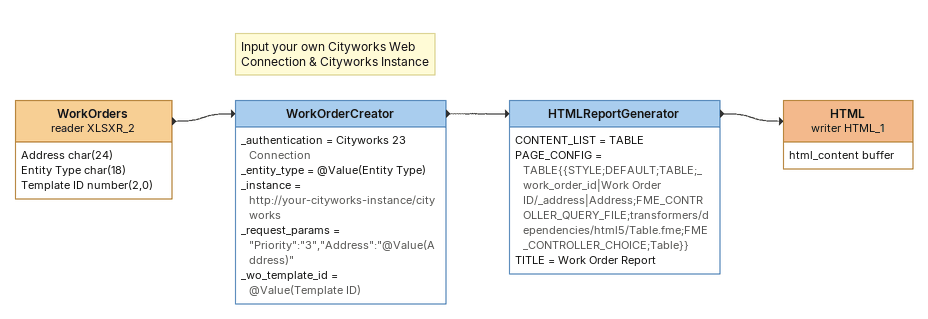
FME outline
WorkOrders (reader XLSXR_2)
    attributes: Address char(24), Entity Type char(18), Template ID number(2,0)
    -> WorkOrderCreator
Note: Input your own Cityworks Web Connection & Cityworks Instance
WorkOrderCreator
    _authentication = Cityworks 23 Connection
    _entity_type = @Value(Entity Type)
    _instance = http://your-cityworks-instance/cityworks
    _request_params = "Priority":"3","Address":"@Value(Address)"
    _wo_template_id = @Value(Template ID)
    -> HTMLReportGenerator
HTMLReportGenerator
    CONTENT_LIST = TABLE
    PAGE_CONFIG = TABLE{{STYLE;DEFAULT;TABLE;_work_order_id|Work Order ID/_address|Address;FME_CONTROLLER_QUERY_FILE;transformers/dependencies/html5/Table.fme;FME_CONTROLLER_CHOICE;Table}}
    TITLE = Work Order Report
    -> HTML (writer HTML_1)
HTML (writer HTML_1)
    attributes: html_content buffer
